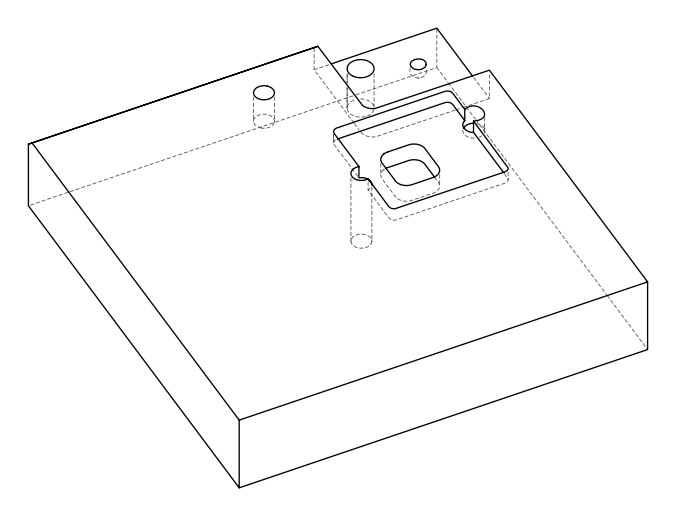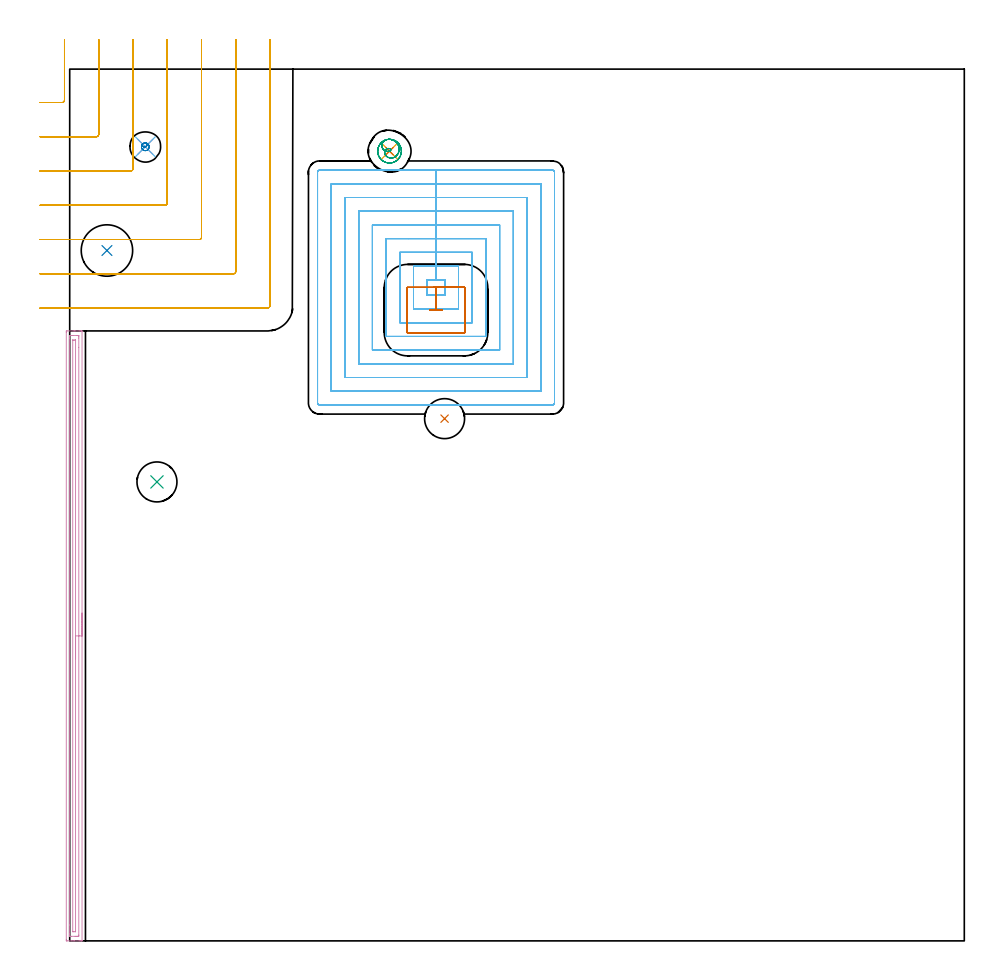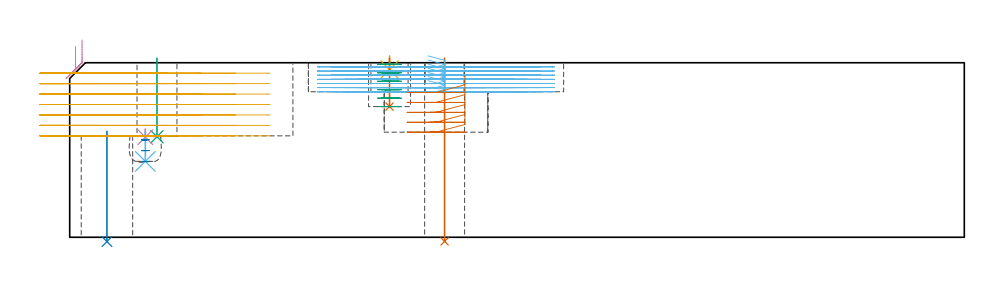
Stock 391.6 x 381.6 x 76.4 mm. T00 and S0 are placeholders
(PLAN: 13 operations, 10 tool changes, 54.1 min)
(1 INDEXABLE_INSERT_DRILL_THROUGH_HOLE_FROM_SOLID | STEP1HOLE | NXT0302_006 | 0.32 min | 18343 mm3)
(2 INDEXABLE_INSERT_DRILL_THROUGH_HOLE_FROM_SOLID_1 | STEP1HOLE_1 | NXT0302_016 | 0.2 min | 30346 mm3)
(3 INDEXABLE_INSERT_DRILL_BLIND_HOLE_FROM_SOLID | STEP1POCKET | NXT0302_006 | 0.14 min | 7729 mm3)
(4 SPOT_DRILL | STEP1POCKET_1 | NXT0321_9005460120000 | 0.04 min | 3518 mm3)
(5 SPOT_DRILL_1 | STEP1POCKET_2 | NXT0321_9005460120000 | 0.05 min | 182 mm3)
(6 DRILL_BLIND_HOLE_INTO_CENTER | STEP1POCKET_1 | NXT0301_128 | 0.06 min | 1234 mm3)
(7 DRILL_BLIND_HOLE_INTO_CENTER_1 | STEP1POCKET_2 | NXT0301_128 | 0.09 min | 1861 mm3)
(8 MILL_ROUGH_BLIND_HOLE_CONTOUR | STEP1POCKET_1 | UGT0201_089 | Spiral | 0.21 min | 902 mm3)
(9 MILL_ROUGH_BLIND_HOLE_CONTOUR_1 | STEP1POCKET_2 | NXT0201_009 | Spiral | 1.54 min | 3054 mm3)
(10 AREA_MILL | FG_CHAMFER_SURFACE | UGT0205_001 | 6.59 min | 6454 mm3)
(11 MILL_CORNER_NOTCH_RECTANGULAR | CORNER_NOTCH_RECTANGULAR | UGT0201_094 | Follow Part, ap 5, ae 75% | 13.85 min | 340472 mm3)
(12 MILL_RECTANGULAR_POCKET | POCKET_RECTANGULAR_STRAIGHT | NXT0201_009 | Follow Part, ap 2, ae 75% | 29.07 min | 155124 mm3)
(13 MILL_RECTANGULAR_POCKET_1 | POCKET_RECTANGULAR_STRAIGHT_1 | UGT0201_094 | Follow Part, ap 5, ae 75% | 1.9 min | 30504 mm3)
(TOOL NXT0302_006 | Index. Insert Drill 17.5mm [880-D1750L25-05] | D17.5 PA176 FL88 Z2)
(TOOL NXT0302_016 | Index. Insert Drill 22.5mm [880-D2250L25-03] | D22.5 PA176 FL68 Z2)
(TOOL NXT0321_9005460120000 | NC Spot Drill, 142deg, 12mm, Carbide, Uncoated | D12 PA142 FL30 Z2)
(TOOL NXT0301_128 | Carbide Drill 12mm [861.1-1200-036A1-GP GC34] | D12 PA150 FL37.4 Z2)
(TOOL UGT0201_089 | End mill 10 mm | D10 R3 FL22 Z4)
(TOOL NXT0201_009 | ENDMILL 8mm [2P460-0800-NA 1630] | D8 FL26 Z6)
(TOOL UGT0205_001 | Chamfer Mill 20 x 3 x 45 deg. | D20 FL50 Z2)
(TOOL UGT0201_094 | End mill 20 mm | D20 FL38 Z4)
(OP 1 INDEXABLE_INSERT_DRILL_THROUGH_HOLE_FROM_SOLID)
G17 G21 G94 G90
T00 M6
G54
G17 G0 G90 X164.1 Y228.6 S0 M3
G43 Z86.4 H1
G94 G81 G98 Z-1.806 F250. R78.4
G80
M5
M2
(OP 2 INDEXABLE_INSERT_DRILL_THROUGH_HOLE_FROM_SOLID_1)
G17 G21 G94 G90
T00 M6
G54
G17 G0 G90 X16.3 Y302.2 S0 M3
G43 Z86.4 H1
G94 G81 G98 Z-1.893 F250. R46.4
G80
M5
M2
(OP 3 INDEXABLE_INSERT_DRILL_BLIND_HOLE_FROM_SOLID)
G17 G21 G94 G90
T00 M6
G54
G17 G0 G90 X38.2 Y200.9 S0 M3
G43 Z86.4 H1
G94 G81 G98 Z44. F250. R78.4
G80
M5
M2
(OP 4 SPOT_DRILL)
G17 G21 G94 G90
T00 M6
G54
G17 G0 G90 X33.1 Y347.6 S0 M3
G43 Z86.4 H0
G94 G81 G98 Z43.823 F250. R47.4
G80
M5
M2
(OP 5 SPOT_DRILL_1)
G17 G21 G94 G90
T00 M6
G54
G17 G0 G90 X140. Y345.7 S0 M3
G43 Z86.4 H0
G94 G81 G98 Z73.4 F250. R79.4
G80
M5
M2
(OP 6 DRILL_BLIND_HOLE_INTO_CENTER)
G17 G21 G94 G90
T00 M6
G54
G17 G0 G90 X33.1 Y347.6 S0 M3
G43 Z86.4 H1
G94 G81 G98 Z33.2 F250. R46.4
G80
M5
M2
(OP 7 DRILL_BLIND_HOLE_INTO_CENTER_1)
G17 G21 G94 G90
T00 M6
G54
G17 G0 G90 X140. Y345.7 S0 M3
G43 Z86.4 H1
G94 G81 G98 Z57.2 F250. R78.4
G80
M5
M2
(OP 8 MILL_ROUGH_BLIND_HOLE_CONTOUR)
G17 G21 G94 G90
T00 M6
G54
G17 G0 G90 X33.1 Y347.6 S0 M3
G43 Z86.4 H0
Z42.667
G94 G3 X33.703 Y348.697 R0.714 F250.
X32.189 Y349.035 R1.097
X31.665 Y346.689 R1.7
X32.189 Y349.035 R-1.7
X31.927 Y347.862 R0.85
X33.1 Y347.6 R0.85
G0 Z37.933
G3 X33.703 Y348.697 R0.714
X32.189 Y349.035 R1.097
X31.665 Y346.689 R1.7
X32.189 Y349.035 R-1.7
X31.927 Y347.862 R0.85
X33.1 Y347.6 R0.85
G0 Z33.2
G3 X33.703 Y348.697 R0.714
X32.189 Y349.035 R1.097
X31.665 Y346.689 R1.7
X32.189 Y349.035 R-1.7
X31.927 Y347.862 R0.85
X33.1 Y347.6 R0.85
G0 Z86.4
M5
M2
(OP 9 MILL_ROUGH_BLIND_HOLE_CONTOUR_1)
G17 G21 G94 G90
T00 M6
G54
G17 G0 G90 X140. Y345.7 S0 M3
G43 Z86.4 H1
Z75.7
G94 G3 X140.224 Y346.754 R0.551 F250.
X138.417 Y346.405 R1.608
X138.294 Y343.823 R1.953
X142.32 Y343.124 R3.087
X143.787 Y348.443 R4.046
X138.393 Y350.645 R4.512
X135.055 Y344.093 R5.2
X138.393 Y350.645 R-5.2
X136.724 Y347.369 R2.6
X140. Y345.7 R2.6
G0 Z72.
G3 X140.224 Y346.754 R0.551
X138.417 Y346.405 R1.608
X138.294 Y343.823 R1.953
X142.32 Y343.124 R3.087
X143.787 Y348.443 R4.046
X138.393 Y350.645 R4.512
X135.055 Y344.093 R5.2
X138.393 Y350.645 R-5.2
X136.724 Y347.369 R2.6
X140. Y345.7 R2.6
G0 Z68.3
G3 X140.224 Y346.754 R0.551
X138.417 Y346.405 R1.608
X138.294 Y343.823 R1.953
X142.32 Y343.124 R3.087
X143.787 Y348.443 R4.046
X138.393 Y350.645 R4.512
X135.055 Y344.093 R5.2
X138.393 Y350.645 R-5.2
X136.724 Y347.369 R2.6
X140. Y345.7 R2.6
G0 Z64.6
G3 X140.224 Y346.754 R0.551
X138.417 Y346.405 R1.608
X138.294 Y343.823 R1.953
X142.32 Y343.124 R3.087
X143.787 Y348.443 R4.046
X138.393 Y350.645 R4.512
X135.055 Y344.093 R5.2
X138.393 Y350.645 R-5.2
X136.724 Y347.369 R2.6
X140. Y345.7 R2.6
G0 Z60.9
G3 X140.224 Y346.754 R0.551
X138.417 Y346.405 R1.608
X138.294 Y343.823 R1.953
X142.32 Y343.124 R3.087
X143.787 Y348.443 R4.046
X138.393 Y350.645 R4.512
X135.055 Y344.093 R5.2
X138.393 Y350.645 R-5.2
X136.724 Y347.369 R2.6
X140. Y345.7 R2.6
G0 Z57.2
G3 X140.224 Y346.754 R0.551
X138.417 Y346.405 R1.608
X138.294 Y343.823 R1.953
X142.32 Y343.124 R3.087
X143.787 Y348.443 R4.046
X138.393 Y350.645 R4.512
X135.055 Y344.093 R5.2
X138.393 Y350.645 R-5.2
X136.724 Y347.369 R2.6
X140. Y345.7 R2.6
G0 Z86.4
M5
M2
(OP 10 AREA_MILL)
G17 G21 G94 G90
T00 M6
G54
G17 G0 G90 X5.4 Y143.5 S1061 M3
G43 Z86.4 H0
G94 G1 Y143.462 Z85.528 F250.
Y143.348 Z84.663
Y143.159 Z83.812
Y142.897 Z82.98
Y142.563 Z82.174
Y142.16 Z81.4
Y141.691 Z80.664
Y141.16 Z79.972
Y140.571 Z79.329
Y139.928 Z78.74
Y139.236 Z78.208
Y138.5 Z77.74
Y137.726 Z77.337
Y136.92 Z77.003
Y136.088 Z76.741
Y135.236 Z76.552
Y134.372 Z76.438
Y133.5 Z76.4
Y0.152
X5.398 Y0.01 Z76.388
X5.271 Y0.002 Z76.263
X5.139 Y0. Z76.138
X4.741 Z75.74
X4.141 Z75.136
X2.089 Z73.086
X1.512 Z72.506
X0.924 Z71.919
X-1.118 Y0.001 Z69.879
X-1.336 Y0.004 Z69.66
X-1.492 Y0.01 Z69.505
X-1.496 Y0.213 Z69.502
X-1.499 Y0.598 Z69.501
Y266.401
X-1.496 Y266.787 Z69.502
X-1.492 Y266.99 Z69.505
X-1.118 Y267. Z69.879
X1.512 Z72.506
X2.089 Z73.086
X2.388 Z73.385
X4.141 Z75.136
X4.741 Z75.74
X5.139 Z76.138
X5.271 Y266.998 Z76.263
X5.398 Y266.99 Z76.388
X5.4 Y266.847 Z76.4
Y133.5
X3.986 Z74.986
X3.985 Y2.542 Z74.985
X3.983 Y2.382 Z74.983
X3.979 Y2.025 Z74.979
X3.633 Y2.008 Z74.633
X3.265 Y2.003 Z74.265
X2.764 Y2. Z73.764
X2.388 Z73.388
X0.635 Z71.635
X0.134 Z71.134
X-0.023 Y2.003 Z70.977
X-0.05 Y2.005 Z70.95
X-0.074 Y2.009 Z70.926
X-0.079 Y2.041 Z70.921
X-0.083 Y2.222 Z70.917
X-0.085 Y2.382 Z70.915
X-0.086 Y3.116 Z70.914
Y6.895
Y263.726
X-0.085 Y264.458 Z70.915
X-0.083 Y264.618 Z70.917
X-0.079 Y264.975 Z70.921
X0.267 Y264.992 Z71.267
X0.635 Y264.997 Z71.635
X1.136 Y265. Z72.136
X1.512 Z72.512
X3.265 Z74.265
X3.766 Z74.766
X3.923 Y264.997 Z74.923
X3.95 Y264.995 Z74.95
X3.974 Y264.991 Z74.974
X3.979 Y264.959 Z74.979
X3.983 Y264.778 Z74.983
X3.985 Y264.618 Z74.985
X3.986 Y263.884 Z74.986
Y259.809
Y133.5
X2.572 Z73.572
X2.571 Y4.166 Z73.571
X2.57 Y4.073 Z73.57
X2.567 Y4.028 Z73.567
X2.565 Y4.012 Z73.565
X2.545 Y4.006 Z73.545
X2.388 Y4.003 Z73.388
X1.675 Y4.001 Z72.675
X1.512 Y4.003 Z72.512
X1.349 Y4.009 Z72.349
X1.335 Y4.011 Z72.335
X1.333 Y4.023 Z72.333
X1.33 Y4.054 Z72.33
X1.329 Y4.104 Z72.329
X1.328 Y4.166 Z72.328
X1.329 Y262.834 Z72.329
X1.33 Y262.927 Z72.33
X1.333 Y262.972 Z72.333
X1.335 Y262.988 Z72.335
X1.355 Y262.994 Z72.355
X1.512 Y262.997 Z72.512
X2.225 Y262.999 Z73.225
X2.388 Y262.997 Z73.388
X2.551 Y262.991 Z73.551
X2.565 Y262.989 Z73.565
X2.567 Y262.977 Z73.567
X2.57 Y262.945 Z73.57
X2.571 Y262.896 Z73.571
X2.572 Y262.834 Z73.572
Y133.5
Y132.628 Z73.61
Y131.763 Z73.723
Y130.912 Z73.912
Y130.08 Z74.175
Y129.274 Z74.508
Y128.5 Z74.911
Y127.764 Z75.38
Y127.072 Z75.911
Y126.429 Z76.5
Y125.84 Z77.144
Y125.308 Z77.836
Y124.84 Z78.572
Y124.437 Z79.345
Y124.103 Z80.151
Y123.841 Z80.983
Y123.652 Z81.835
Y123.538 Z82.7
Y123.5 Z83.572
G0 Z86.4
M5
M2
(OP 11 MILL_CORNER_NOTCH_RECTANGULAR)
G17 G21 G94 G90
T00 M6
G54
G17 G0 G90 X-13. Y367. S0 M3
G43 Z86.4 H0
Z71.828
G94 G1 X-10. F250.
X-3.293 F500.
G3 X-2.3 Y367.993 R1.
G1 Y391.332
Y394.332 F250.
G0 Z86.4
X-13. Y352.
Z71.828
G1 X-10.
X11.706 F500.
G3 X12.7 Y352.994 R1.
G1 Y391.6
Y394.6 F250.
G0 Z86.4
X-13. Y337.
Z71.828
G1 X-10.
X26.706 F500.
G3 X27.7 Y337.994 R1.
G1 Y391.6
Y394.6 F250.
G0 Z86.4
X-13. Y322.
Z71.828
G1 X-10.
X41.705 F500.
G3 X42.7 Y322.995 R1.
G1 Y391.6
Y394.6 F250.
G0 Z86.4
X-13. Y307.
Z71.828
G1 X-10.
X56.705 F500.
G3 X57.7 Y307.995 R1.
G1 Y391.6
Y394.6 F250.
G0 Z86.4
X-13. Y292.
Z71.828
G1 X-10.
X71.705 F500.
G3 X72.7 Y292.995 R1.
G1 Y391.6
Y394.6 F250.
G0 Z86.4
X-13. Y277.
Z71.828
G1 X-10.
X86.5 F500.
G3 X87.7 Y278.2 R1.2
G1 Y391.6
Y394.6 F250.
G0 Z86.4
X-13. Y367.
Z67.257
G1 X-10.
X-3.293 F500.
G3 X-2.3 Y367.993 R1.
G1 Y391.332
Y394.332 F250.
G0 Z86.4
X-13. Y352.
Z67.257
G1 X-10.
X11.706 F500.
G3 X12.7 Y352.994 R1.
G1 Y391.6
Y394.6 F250.
G0 Z86.4
X-13. Y337.
Z67.257
G1 X-10.
X26.706 F500.
G3 X27.7 Y337.994 R1.
G1 Y391.6
Y394.6 F250.
G0 Z86.4
X-13. Y322.
Z67.257
G1 X-10.
X41.705 F500.
G3 X42.7 Y322.995 R1.
G1 Y391.6
Y394.6 F250.
G0 Z86.4
X-13. Y307.
Z67.257
G1 X-10.
X56.705 F500.
G3 X57.7 Y307.995 R1.
G1 Y391.6
Y394.6 F250.
G0 Z86.4
X-13. Y292.
Z67.257
G1 X-10.
X71.705 F500.
G3 X72.7 Y292.995 R1.
G1 Y391.6
Y394.6 F250.
G0 Z86.4
X-13. Y277.
Z67.257
G1 X-10.
X86.5 F500.
G3 X87.7 Y278.2 R1.2
G1 Y391.6
Y394.6 F250.
G0 Z86.4
X-13. Y367.
Z62.686
G1 X-10.
X-3.293 F500.
G3 X-2.3 Y367.993 R1.
G1 Y391.332
Y394.332 F250.
G0 Z86.4
X-13. Y352.
Z62.686
G1 X-10.
X11.706 F500.
G3 X12.7 Y352.994 R1.
G1 Y391.6
Y394.6 F250.
G0 Z86.4
X-13. Y337.
Z62.686
G1 X-10.
X26.706 F500.
G3 X27.7 Y337.994 R1.
G1 Y391.6
Y394.6 F250.
G0 Z86.4
X-13. Y322.
Z62.686
G1 X-10.
X41.705 F500.
G3 X42.7 Y322.995 R1.
G1 Y391.6
Y394.6 F250.
G0 Z86.4
X-13. Y307.
Z62.686
G1 X-10.
X56.705 F500.
G3 X57.7 Y307.995 R1.
G1 Y391.6
Y394.6 F250.
G0 Z86.4
X-13. Y292.
Z62.686
G1 X-10.
X71.705 F500.
G3 X72.7 Y292.995 R1.
G1 Y391.6
Y394.6 F250.
G0 Z86.4
X-13. Y277.
Z62.686
G1 X-10.
X86.5 F500.
G3 X87.7 Y278.2 R1.2
G1 Y391.6
Y394.6 F250.
G0 Z86.4
X-13. Y367.
Z58.114
G1 X-10.
X-3.293 F500.
G3 X-2.3 Y367.993 R1.
G1 Y391.332
Y394.332 F250.
G0 Z86.4
X-13. Y352.
Z58.114
G1 X-10.
X11.706 F500.
G3 X12.7 Y352.994 R1.
G1 Y391.6
Y394.6 F250.
G0 Z86.4
X-13. Y337.
Z58.114
G1 X-10.
X26.706 F500.
G3 X27.7 Y337.994 R1.
G1 Y391.6
Y394.6 F250.
G0 Z86.4
X-13. Y322.
Z58.114
G1 X-10.
X41.705 F500.
G3 X42.7 Y322.995 R1.
G1 Y391.6
Y394.6 F250.
G0 Z86.4
X-13. Y307.
Z58.114
G1 X-10.
X56.705 F500.
G3 X57.7 Y307.995 R1.
G1 Y391.6
Y394.6 F250.
G0 Z86.4
X-13. Y292.
Z58.114
G1 X-10.
X71.705 F500.
G3 X72.7 Y292.995 R1.
G1 Y391.6
Y394.6 F250.
G0 Z86.4
X-13. Y277.
Z58.114
G1 X-10.
X86.5 F500.
G3 X87.7 Y278.2 R1.2
G1 Y391.6
Y394.6 F250.
G0 Z86.4
X-13. Y367.
Z53.543
G1 X-10.
X-3.293 F500.
G3 X-2.3 Y367.993 R1.
G1 Y391.332
Y394.332 F250.
G0 Z86.4
X-13. Y352.
Z53.543
G1 X-10.
X11.706 F500.
G3 X12.7 Y352.994 R1.
G1 Y391.6
Y394.6 F250.
G0 Z86.4
X-13. Y337.
Z53.543
G1 X-10.
X26.706 F500.
G3 X27.7 Y337.994 R1.
G1 Y391.6
Y394.6 F250.
G0 Z86.4
X-13. Y322.
Z53.543
G1 X-10.
X41.705 F500.
G3 X42.7 Y322.995 R1.
G1 Y391.6
Y394.6 F250.
G0 Z86.4
X-13. Y307.
Z53.543
G1 X-10.
X56.705 F500.
G3 X57.7 Y307.995 R1.
G1 Y391.6
Y394.6 F250.
G0 Z86.4
X-13. Y292.
Z53.543
G1 X-10.
X71.705 F500.
G3 X72.7 Y292.995 R1.
G1 Y391.6
Y394.6 F250.
G0 Z86.4
X-13. Y277.
Z53.543
G1 X-10.
X86.5 F500.
G3 X87.7 Y278.2 R1.2
G1 Y391.6
Y394.6 F250.
G0 Z86.4
X-13. Y367.
Z48.971
G1 X-10.
X-3.293 F500.
G3 X-2.3 Y367.993 R1.
G1 Y391.332
Y394.332 F250.
G0 Z86.4
X-13. Y352.
Z48.971
G1 X-10.
X11.706 F500.
G3 X12.7 Y352.994 R1.
G1 Y391.6
Y394.6 F250.
G0 Z86.4
X-13. Y337.
Z48.971
G1 X-10.
X26.706 F500.
G3 X27.7 Y337.994 R1.
G1 Y391.6
Y394.6 F250.
G0 Z86.4
X-13. Y322.
Z48.971
G1 X-10.
X41.705 F500.
G3 X42.7 Y322.995 R1.
G1 Y391.6
Y394.6 F250.
G0 Z86.4
X-13. Y307.
Z48.971
G1 X-10.
X56.705 F500.
G3 X57.7 Y307.995 R1.
G1 Y391.6
Y394.6 F250.
G0 Z86.4
X-13. Y292.
Z48.971
G1 X-10.
X71.705 F500.
G3 X72.7 Y292.995 R1.
G1 Y391.6
Y394.6 F250.
G0 Z86.4
X-13. Y277.
Z48.971
G1 X-10.
X86.5 F500.
G3 X87.7 Y278.2 R1.2
G1 Y391.6
Y394.6 F250.
G0 Z86.4
X-13. Y367.
Z44.4
G1 X-10.
X-3.293 F500.
G3 X-2.3 Y367.993 R1.
G1 Y391.332
Y394.332 F250.
G0 Z86.4
X-13. Y352.
Z44.4
G1 X-10.
X11.706 F500.
G3 X12.7 Y352.994 R1.
G1 Y391.6
Y394.6 F250.
G0 Z86.4
X-13. Y337.
Z44.4
G1 X-10.
X26.706 F500.
G3 X27.7 Y337.994 R1.
G1 Y391.6
Y394.6 F250.
G0 Z86.4
X-13. Y322.
Z44.4
G1 X-10.
X41.705 F500.
G3 X42.7 Y322.995 R1.
G1 Y391.6
Y394.6 F250.
G0 Z86.4
X-13. Y307.
Z44.4
G1 X-10.
X56.705 F500.
G3 X57.7 Y307.995 R1.
G1 Y391.6
Y394.6 F250.
G0 Z86.4
X-13. Y292.
Z44.4
G1 X-10.
X71.705 F500.
G3 X72.7 Y292.995 R1.
G1 Y391.6
Y394.6 F250.
G0 Z86.4
X-13. Y277.
Z44.4
G1 X-10.
X86.5 F500.
G3 X87.7 Y278.2 R1.2
G1 Y391.6
Y394.6 F250.
G0 Z86.4
M5
M2
(OP 12 MILL_RECTANGULAR_POCKET)
G17 G21 G94 G90
T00 M6
G54
G17 G0 G90 X156.883 Y282.6 S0 M3
G43 Z86.4 H1
Z79.4
G94 G1 X164.2 Z77.439 F250.
Y289.4 Z75.617
X160.35 Z74.586
X156.5 F500.
Y282.6
X164.2
Y289.4
X160.35
Y295.4
X150.5
Y276.6
X170.2
Y295.4
X160.35
Y301.4
X144.5
Y270.6
X176.2
Y301.4
X160.35
Y307.4
X148.132
X138.5
Y264.6
X182.2
Y307.4
X160.35
Y313.4
X148.132
X132.5
Y258.6
X188.2
Y313.4
X160.35
Y319.4
X148.132
X126.5
Y252.6
X194.2
Y319.4
X160.35
Y325.4
X148.132
X120.5
Y246.6
X200.2
Y325.4
X160.35
Y331.4
X148.132
X114.5
Y240.6
X206.2
Y331.4
X160.35
Y337.4
X109.4
G3 X108.5 Y336.5 R0.9
G1 Y235.5
G3 X109.4 Y234.6 R0.9
G1 X211.3
G3 X212.2 Y235.5 R0.9
G1 Y336.5
G3 X211.3 Y337.4 R0.9
G1 X160.35
X159.35
G0 X156.883 Y282.6 Z77.586
G1 X164.2 Z75.625 F250.
Y289.4 Z73.803
X160.35 Z72.771
X156.5 F500.
Y282.6
X164.2
Y289.4
X160.35
Y295.4
X150.5
Y276.6
X170.2
Y295.4
X160.35
Y301.4
X144.5
Y270.6
X176.2
Y301.4
X160.35
Y307.4
X148.132
X138.5
Y264.6
X182.2
Y307.4
X160.35
Y313.4
X148.132
X132.5
Y258.6
X188.2
Y313.4
X160.35
Y319.4
X148.132
X126.5
Y252.6
X194.2
Y319.4
X160.35
Y325.4
X148.132
X120.5
Y246.6
X200.2
Y325.4
X160.35
Y331.4
X148.132
X114.5
Y240.6
X206.2
Y331.4
X160.35
Y337.4
X109.4
G3 X108.5 Y336.5 R0.9
G1 Y235.5
G3 X109.4 Y234.6 R0.9
G1 X211.3
G3 X212.2 Y235.5 R0.9
G1 Y336.5
G3 X211.3 Y337.4 R0.9
G1 X160.35
X159.35
G0 X156.883 Y282.6 Z75.771
G1 X164.2 Z73.811 F250.
Y289.4 Z71.989
X160.35 Z70.957
X156.5 F500.
Y282.6
X164.2
Y289.4
X160.35
Y295.4
X150.5
Y276.6
X170.2
Y295.4
X160.35
Y301.4
X144.5
Y270.6
X176.2
Y301.4
X160.35
Y307.4
X148.133
X138.5
Y264.6
X182.2
Y307.4
X160.35
Y313.4
X148.133
X132.5
Y258.6
X188.2
Y313.4
X160.35
Y319.4
X148.133
X126.5
Y252.6
X194.2
Y319.4
X160.35
Y325.4
X148.133
X120.5
Y246.6
X200.2
Y325.4
X160.35
Y331.4
X114.5
Y240.6
X206.2
Y331.4
X160.35
Y337.4
X109.4
G3 X108.5 Y336.5 R0.9
G1 Y235.5
G3 X109.4 Y234.6 R0.9
G1 X211.3
G3 X212.2 Y235.5 R0.9
G1 Y336.5
G3 X211.3 Y337.4 R0.9
G1 X160.35
X159.35
G0 X156.883 Y282.6 Z73.957
G1 X164.2 Z71.996 F250.
Y289.4 Z70.174
X160.35 Z69.143
X156.5 F500.
Y282.6
X164.2
Y289.4
X160.35
Y295.4
X150.5
Y276.6
X170.2
Y295.4
X160.35
Y301.4
X144.5
Y270.6
X176.2
Y301.4
X160.35
Y307.4
X148.133
X138.5
Y264.6
X182.2
Y307.4
X160.35
Y313.4
X148.133
X132.5
Y258.6
X188.2
Y313.4
X160.35
Y319.4
X148.133
X126.5
Y252.6
X194.2
Y319.4
X160.35
Y325.4
X148.133
X120.5
Y246.6
X200.2
Y325.4
X160.35
Y331.4
X114.5
Y240.6
X206.2
Y331.4
X160.35
Y337.4
X109.4
G3 X108.5 Y336.5 R0.9
G1 Y235.5
G3 X109.4 Y234.6 R0.9
G1 X211.3
G3 X212.2 Y235.5 R0.9
G1 Y336.5
G3 X211.3 Y337.4 R0.9
G1 X160.35
X159.35
G0 X156.883 Y282.6 Z72.143
G1 X164.2 Z70.182 F250.
Y289.4 Z68.36
X160.35 Z67.329
X156.5 F500.
Y282.6
X164.2
Y289.4
X160.35
Y295.4
X150.5
Y276.6
X170.2
Y295.4
X160.35
Y301.4
X144.5
Y270.6
X176.2
Y301.4
X160.35
Y307.4
X148.133
X138.5
Y264.6
X182.2
Y307.4
X160.35
Y313.4
X148.133
X132.5
Y258.6
X188.2
Y313.4
X160.35
Y319.4
X148.133
X126.5
Y252.6
X194.2
Y319.4
X160.35
Y325.4
X148.133
X120.5
Y246.6
X200.2
Y325.4
X160.35
Y331.4
X114.5
Y240.6
X206.2
Y331.4
X160.35
Y337.4
X109.4
G3 X108.5 Y336.5 R0.9
G1 Y235.5
G3 X109.4 Y234.6 R0.9
G1 X211.3
G3 X212.2 Y235.5 R0.9
G1 Y336.5
G3 X211.3 Y337.4 R0.9
G1 X160.35
X159.35
G0 X156.883 Y282.6 Z70.329
G1 X164.2 Z68.368 F250.
Y289.4 Z66.546
X160.35 Z65.514
X156.5 F500.
Y282.6
X164.2
Y289.4
X160.35
Y295.4
X150.5
Y276.6
X170.2
Y295.4
X160.35
Y301.4
X144.5
Y270.6
X176.2
Y301.4
X160.35
Y307.4
X148.133
X138.5
Y264.6
X182.2
Y307.4
X160.35
Y313.4
X148.133
X132.5
Y258.6
X188.2
Y313.4
X160.35
Y319.4
X148.133
X126.5
Y252.6
X194.2
Y319.4
X160.35
Y325.4
X148.133
X120.5
Y246.6
X200.2
Y325.4
X160.35
Y331.4
X114.5
Y240.6
X206.2
Y331.4
X160.35
Y337.4
X109.4
G3 X108.5 Y336.5 R0.9
G1 Y235.5
G3 X109.4 Y234.6 R0.9
G1 X211.3
G3 X212.2 Y235.5 R0.9
G1 Y336.5
G3 X211.3 Y337.4 R0.9
G1 X160.35
X159.35
G0 X156.883 Y282.6 Z68.514
G1 X164.2 Z66.554 F250.
Y289.4 Z64.732
X160.35 Z63.7
X156.5 F500.
Y282.6
X164.2
Y289.4
X160.35
Y295.4
X150.5
Y276.6
X170.2
Y295.4
X160.35
Y301.4
X144.5
Y270.6
X176.2
Y301.4
X160.35
Y307.4
X148.133
X138.5
Y264.6
X182.2
Y307.4
X160.35
Y313.4
X148.133
X132.5
Y258.6
X188.2
Y313.4
X160.35
Y319.4
X148.133
X126.5
Y252.6
X194.2
Y319.4
X160.35
Y325.4
X148.133
X120.5
Y246.6
X200.2
Y325.4
X160.35
Y331.4
X114.5
Y240.6
X206.2
Y331.4
X160.35
Y337.4
X109.4
G3 X108.5 Y336.5 R0.9
G1 Y235.5
G3 X109.4 Y234.6 R0.9
G1 X211.3
G3 X212.2 Y235.5 R0.9
G1 Y336.5
G3 X211.3 Y337.4 R0.9
G1 X160.35
X159.35
G0 Z86.4
M5
M2
(OP 13 MILL_RECTANGULAR_POCKET_1)
G17 G21 G94 G90
T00 M6
G54
G17 G0 G90 X173. Y271.264 S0 M3
G43 Z86.4 H0
Z70.714
G94 G1 Y285.945 Z66.781 F250.
X172.945 Y286.045 Z66.75
X172.845 Y286.1 Z66.719
X160.35 Z63.371
Y276.2
X157.6 F500.
Y276.
X163.1
Y276.2
X160.35
Y286.1
X147.9
G3 X147.7 Y285.9 R0.2
G1 Y266.3
G3 X147.9 Y266.1 R0.2
G1 X172.8
G3 X173. Y266.3 R0.2
G1 Y285.9
G3 X172.8 Y286.1 R0.2
G1 X160.35
X159.35
G0 X173. Y271.264 Z66.371
G1 Y285.945 Z62.438 F250.
X172.945 Y286.045 Z62.407
X172.845 Y286.1 Z62.377
X160.35 Z59.029
Y276.2
X157.6 F500.
Y276.
X163.1
Y276.2
X160.35
Y286.1
X147.9
G3 X147.7 Y285.9 R0.2
G1 Y266.3
G3 X147.9 Y266.1 R0.2
G1 X172.8
G3 X173. Y266.3 R0.2
G1 Y285.9
G3 X172.8 Y286.1 R0.2
G1 X160.35
X159.35
G0 X173. Y271.264 Z62.029
G1 Y285.945 Z58.095 F250.
X172.945 Y286.045 Z58.064
X172.845 Y286.1 Z58.034
X160.35 Z54.686
Y276.2
X157.6 F500.
Y276.
X163.1
Y276.2
X160.35
Y286.1
X147.9
G3 X147.7 Y285.9 R0.2
G1 Y266.3
G3 X147.9 Y266.1 R0.2
G1 X172.8
G3 X173. Y266.3 R0.2
G1 Y285.9
G3 X172.8 Y286.1 R0.2
G1 X160.35
X159.35
G0 X173. Y271.264 Z57.686
G1 Y285.945 Z53.752 F250.
X172.945 Y286.045 Z53.721
X172.845 Y286.1 Z53.691
X160.35 Z50.343
Y276.2
X157.6 F500.
Y276.
X163.1
Y276.2
X160.35
Y286.1
X147.9
G3 X147.7 Y285.9 R0.2
G1 Y266.3
G3 X147.9 Y266.1 R0.2
G1 X172.8
G3 X173. Y266.3 R0.2
G1 Y285.9
G3 X172.8 Y286.1 R0.2
G1 X160.35
X159.35
G0 X173. Y271.264 Z53.343
G1 Y285.945 Z49.409 F250.
X172.945 Y286.045 Z49.379
X172.845 Y286.1 Z49.348
X160.35 Z46.
Y276.2
X157.6 F500.
Y276.
X163.1
Y276.2
X160.35
Y286.1
X147.9
G3 X147.7 Y285.9 R0.2
G1 Y266.3
G3 X147.9 Y266.1 R0.2
G1 X172.8
G3 X173. Y266.3 R0.2
G1 Y285.9
G3 X172.8 Y286.1 R0.2
G1 X160.35
X159.35
G0 Z86.4
M5
M2
